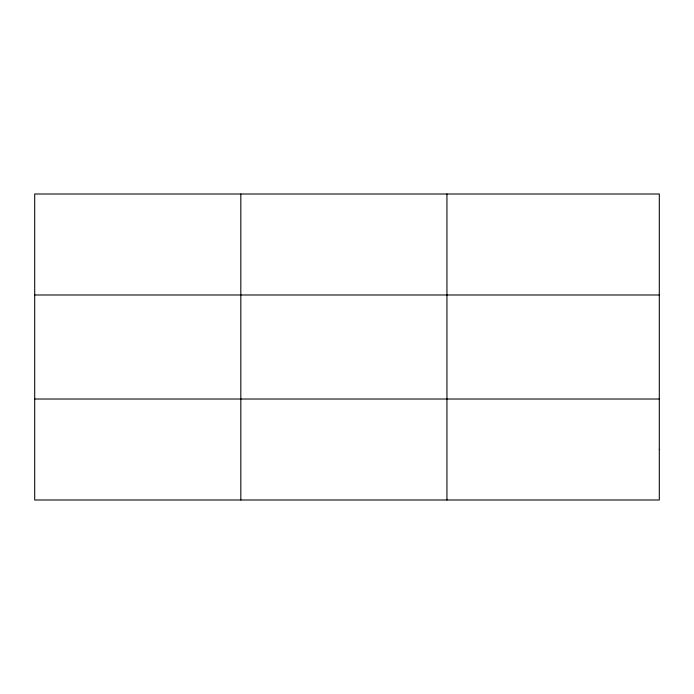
<?xml version="1.0" encoding="UTF-8"?>
<svg xmlns="http://www.w3.org/2000/svg" width="694" height="694" viewBox="0 0 694 694"><rect width="100%" height="100%" fill="white"/><g stroke="black" fill="none" stroke-linecap="round" stroke-linejoin="round"><path stroke-width="1.04" d="M240.818 499.992L240.818 194.008M446.936 499.992L446.936 194.008M34.7 294.985L659.3 294.985M34.7 399.015L659.3 399.015M659.3 449.504L659.3 499.992L34.7 499.992L34.7 194.008L659.3 194.008L659.3 449.504"/></g></svg>
